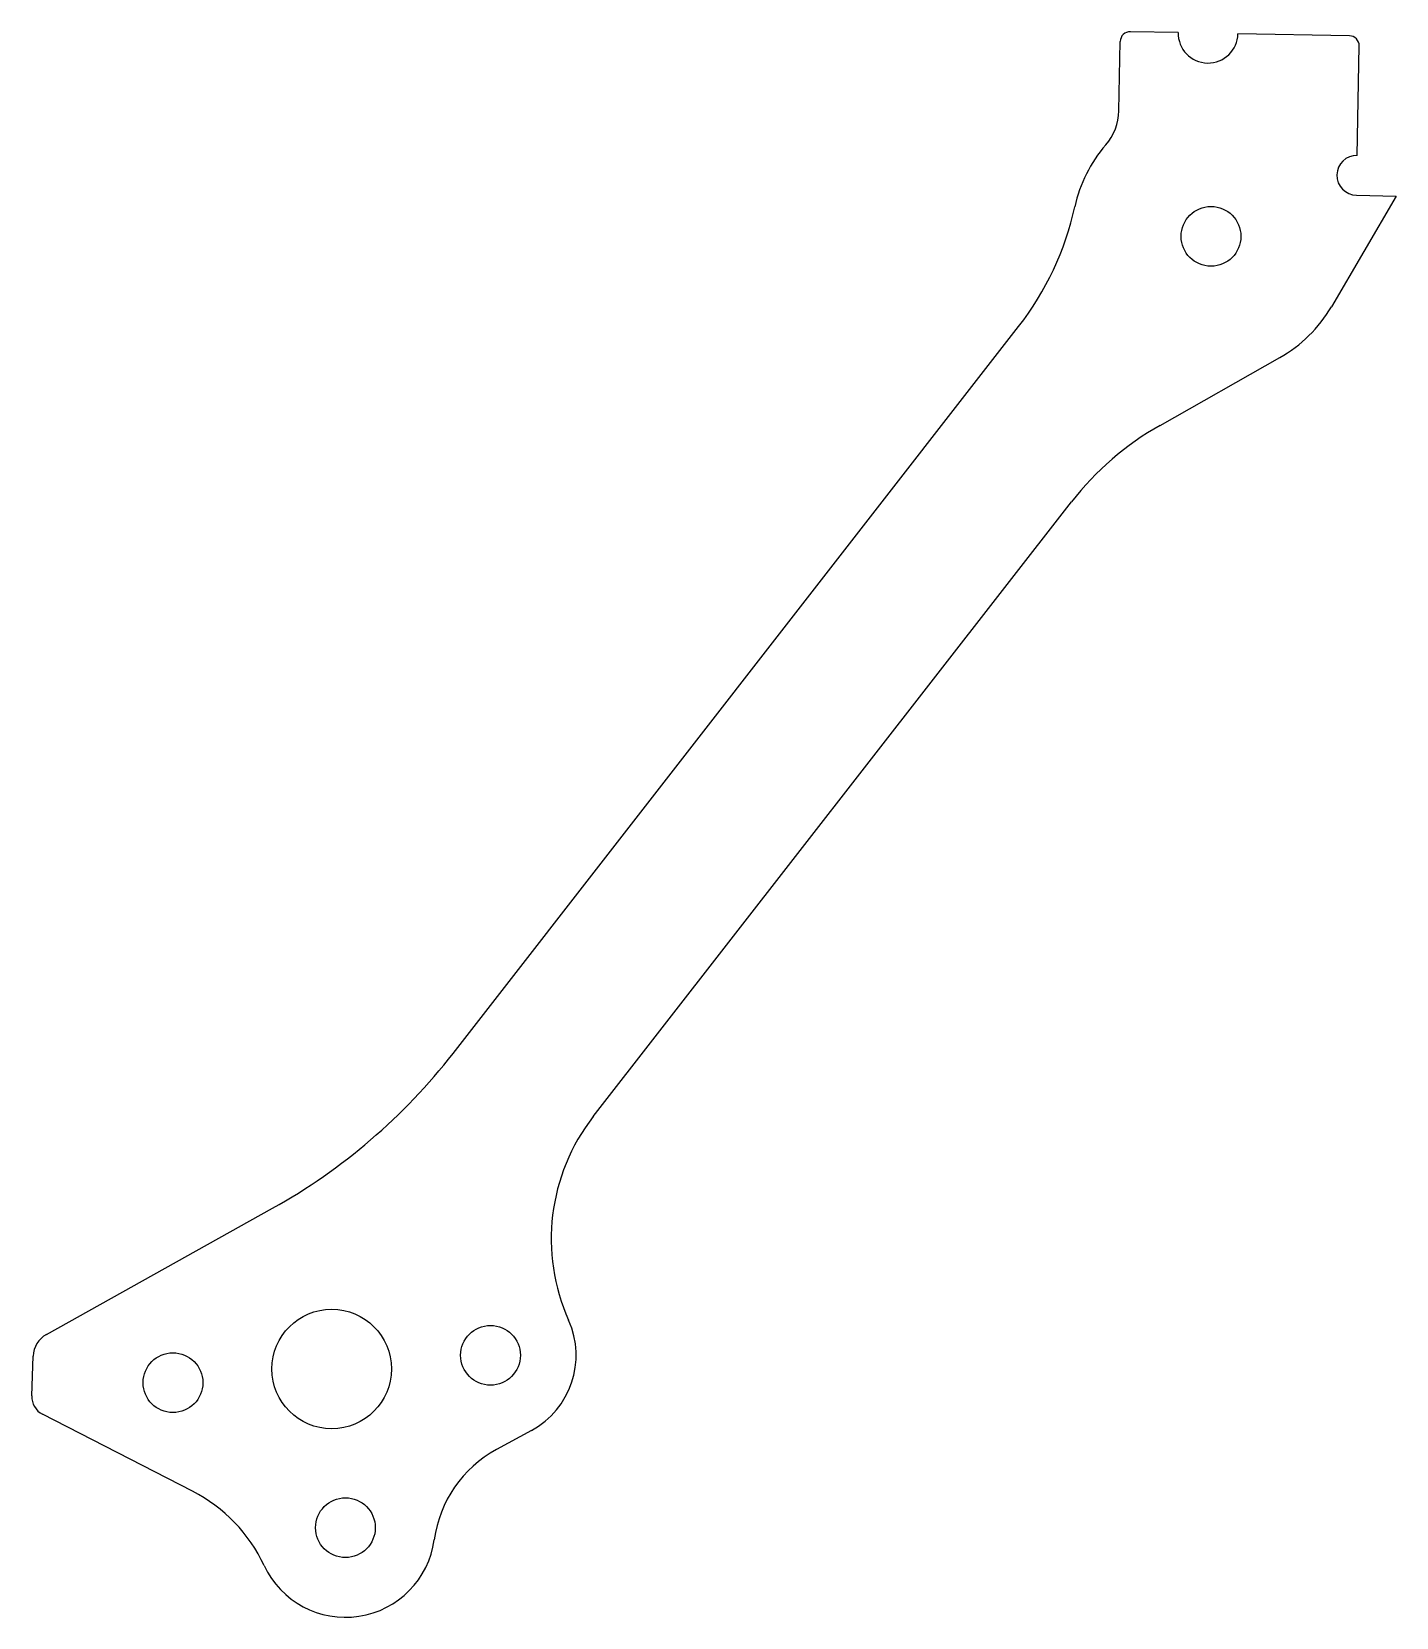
# Model space of a CAD drawing. Header units: millimetres. Extents: x -82.1 to -13.6, y -78.3 to 1.4.
import ezdxf

# ---------------------------------------------------------------- set-up
doc = ezdxf.new("R2010")
doc.units = ezdxf.units.MM
doc.layers.add('Sketch', color=7, linetype='CONTINUOUS')

msp = doc.modelspace()

# ---------------------------------------------------------------- linework, layer by layer
at = {"layer": 'Sketch'}
for p, q in [((-27.5179, -2.60727, 4.99999), (-27.4529, 0.86827, 4.99999)), ((-24.5441, 1.31397, 4.99999), (-26.9437, 1.35884, 4.99999)), ((-15.9456, 1.15321, 4.99999), (-21.5446, 1.25789, 4.99999)), ((-15.5579, -4.85509, 4.99999), (-15.455, 0.64395, 4.99999)), ((-13.5956, -6.89213, 4.99999), (-16.855, -12.4566, 4.99999)), ((-15.5952, -6.85474, 4.99999), (-13.5956, -6.89213, 4.99999)), ((-60.9414, -49.9511, 4.99999), (-32.551, -13.4472, 4.99999)), ((-25.4498, -18.4099, 4.99999), (-19.4457, -15.0097, 4.99999)), ((-53.9091, -53.1257, 4.99999), (-29.8987, -22.2534, 4.99999)), ((-81.3553, -64.0655, 4.99999), (-70.0033, -57.7305, 4.99999)), ((-82.0933, -67.1524, 4.99999), (-82.021, -65.1537, 4.99999)), ((-74.019, -71.945, 4.99999), (-81.5507, -68.0781, 4.99999)), ((-57.0089, -68.8916, 4.99999), (-58.7657, -69.8475, 4.99999))]:
    msp.add_line(p, q, dxfattribs=at)
for centre, radius in [((-22.8951, -8.91864), 1.5), ((-67.0346, -65.8019), 3), ((-59.0642, -65.1145), 1.5), ((-75.005, -66.4892), 1.5), ((-66.3473, -73.7723), 1.5)]:
    msp.add_circle(centre, radius, dxfattribs=at)
for centre, radius, start, end in [((-26.953, 0.858923, 4.99999), 0.5, 88.9289, 178.929), ((-23.0444, 1.28593, 4.99999), 1.5, 178.929, -1.07111), ((-15.955, 0.653297, 4.99999), 0.5, -1.07111, 88.9289), ((-30.2175, -2.55679, 4.99999), 2.7, -40.9849, -1.07111), ((-22.8951, -8.91864, 4.99999), 7, 139.015, 167.717), ((-15.5766, -5.85491, 4.99999), 1, 88.9289, -91.0711), ((-44.3915, -4.23836, 4.99999), 15, -37.8734, -12.2829), ((-22.8951, -8.91864, 4.99999), 7, -60.4769, -30.3597), ((-18.0581, -31.4622, 4.99999), 15, 119.523, 142.127), ((-84.6224, -31.5336, 4.99999), 30, -60.8364, -37.8734), ((-46.0154, -59.2649, 4.99999), 10, 142.127, -155.854), ((-59.0642, -65.1145, 4.99999), 4.3, -61.4473, 24.1462), ((-80.7218, -65.2007, 4.99999), 1.3, 119.164, 177.929), ((-81.0939, -67.1885, 4.99999), 1, 177.929, -117.177), ((-55.8565, -75.1939, 4.99999), 6.08665, 118.553, 172.283), ((-77.6729, -79.0618, 4.99999), 8, 25.0344, 62.8231), ((-66.3473, -73.7723, 4.99999), 4.5, -154.966, -7.71696)]:
    msp.add_arc(centre, radius, start, end, dxfattribs=at)

doc.saveas('drawing.dxf')
